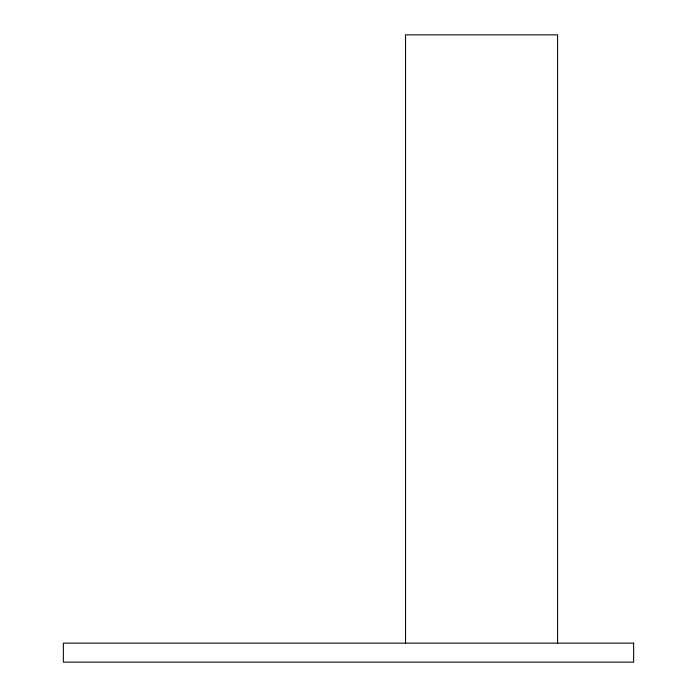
<?xml version="1.0" encoding="UTF-8"?>
<svg xmlns="http://www.w3.org/2000/svg" width="697" height="697" viewBox="0 0 697 697"><rect width="100%" height="100%" fill="white"/><g stroke="black" fill="none" stroke-linecap="round" stroke-linejoin="round"><path stroke-width="1.05" d="M557.6 643.139L557.6 34.85L405.523 34.85L405.523 643.139M633.634 643.139L63.366 643.139L63.366 662.15L633.634 662.15L633.634 643.139"/></g></svg>
